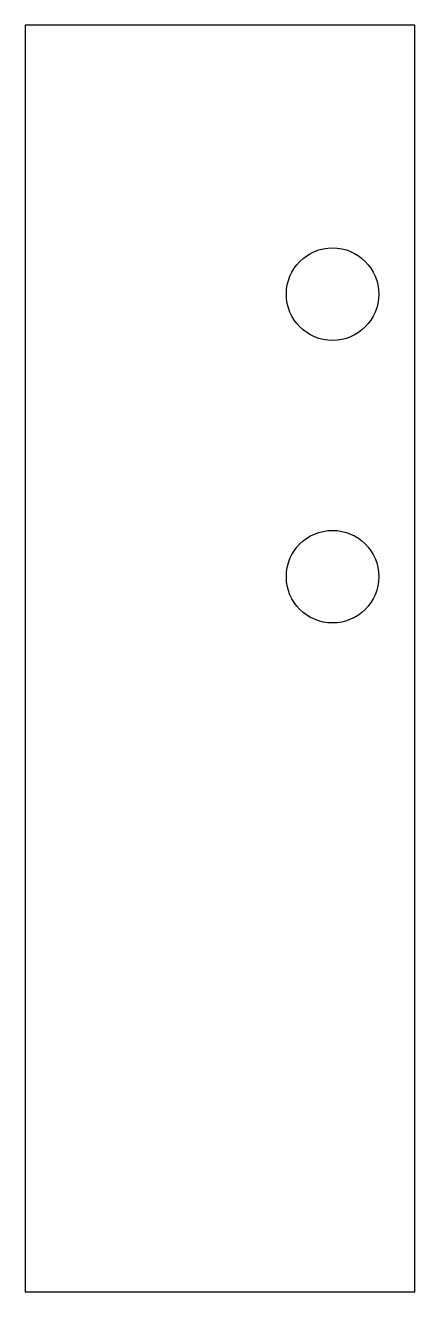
# Model space of a CAD drawing. Header units: millimetres. Extents: x 76.2 to 84.2, y 0 to 26.
import ezdxf

# ---------------------------------------------------------------- set-up
doc = ezdxf.new("R2010")
doc.units = ezdxf.units.MM
doc.layers.get('0').update_dxf_attribs({"linetype": 'CONTINUOUS'})

msp = doc.modelspace()

# ---------------------------------------------------------------- linework, layer by layer
msp.add_lwpolyline([(84.237, 0), (84.237, 26), (76.237, 26), (76.237, 0)], close=True)
for centre in [(82.55, 20.48), (82.55, 14.68)]:
    msp.add_circle(centre, 0.95)

doc.saveas('drawing.dxf')
